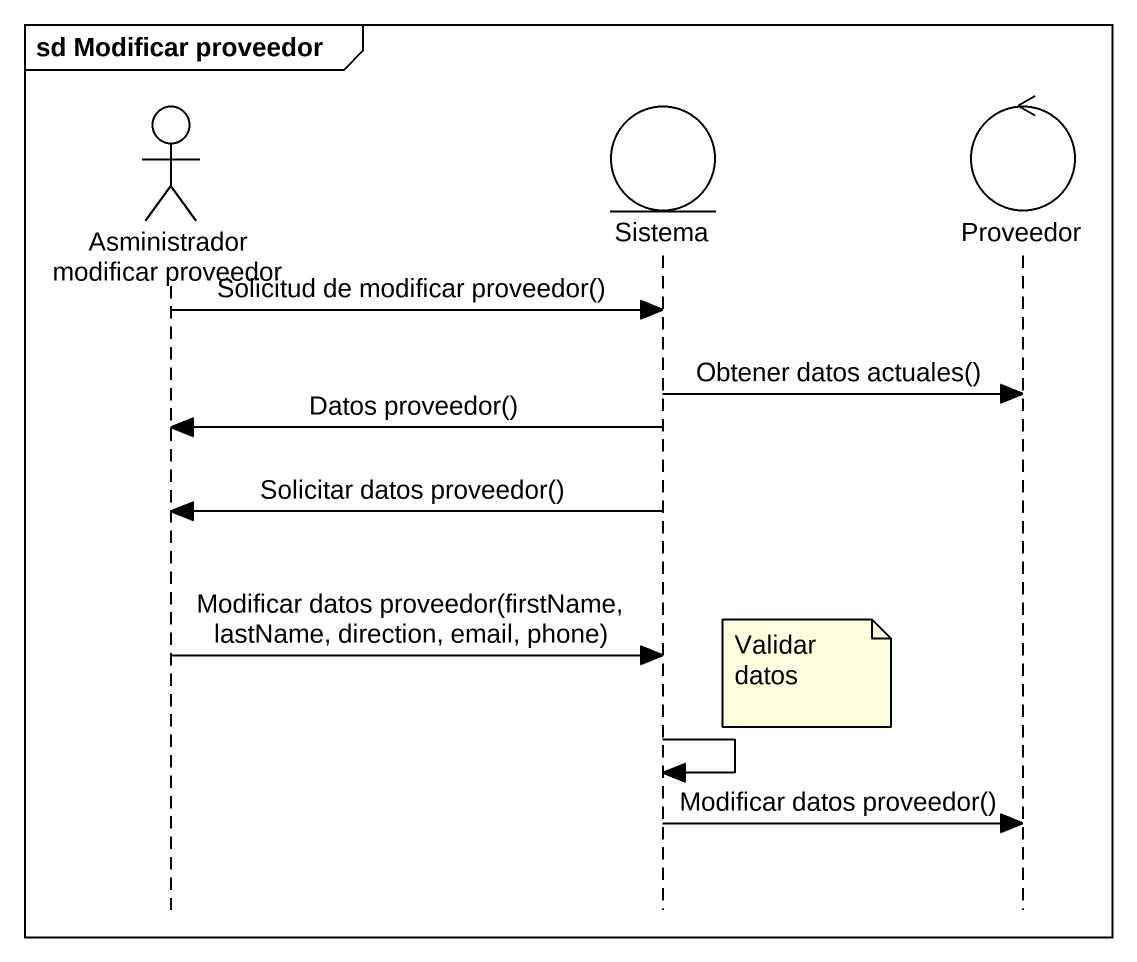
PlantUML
@startuml
mainframe sd Modificar proveedor
hide footbox
actor "Asministrador modificar proveedor" as Asministrador_modificar
entity Sistema
control Proveedor

Asministrador_modificar -> Sistema : Solicitud de modificar proveedor()
Sistema -> Proveedor : Obtener datos actuales()
Sistema -> Asministrador_modificar : Datos proveedor()
Sistema -> Asministrador_modificar : Solicitar datos proveedor()
Asministrador_modificar -> Sistema : Modificar datos proveedor(firstName, lastName, direction, email, phone)
note right of Sistema : Validar datos
Sistema -> Sistema
Sistema -> Proveedor : Modificar datos proveedor()
@enduml
